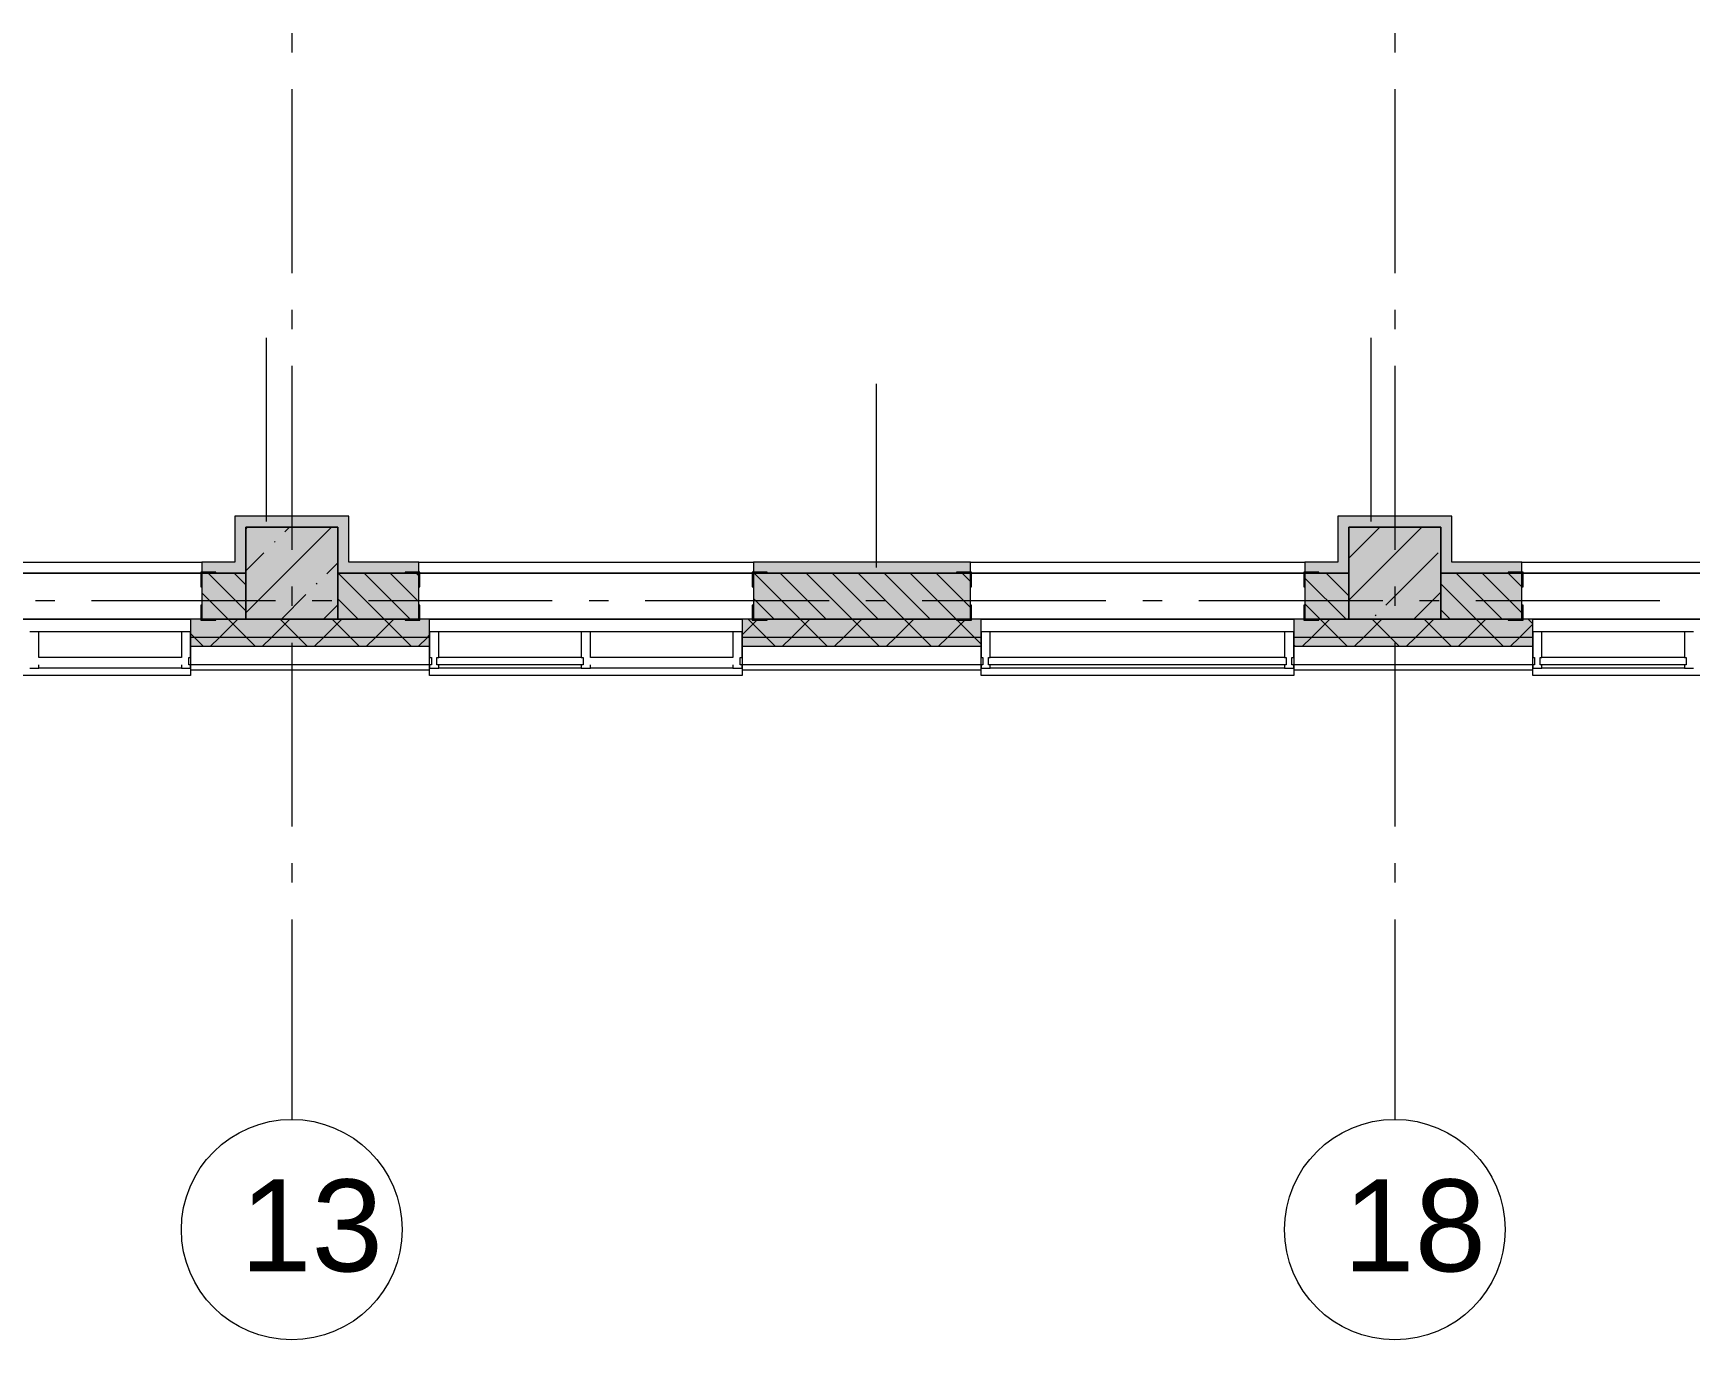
# Model space of a CAD drawing. Header units: millimetres. Extents: x -537608 to 253996, y -217170 to 186033.
# Drawn here: x -294983 to -285971, y 144598 to 151710 of the extents above; entities that cross this region are included whole.
import ezdxf

# ---------------------------------------------------------------- set-up
doc = ezdxf.new("R2010")
doc.units = ezdxf.units.MM
doc.layers.add('PDF _Геометрия', color=7, linetype='Continuous')
doc.layers.add('PDF _Текст', color=7, linetype='Continuous')
doc.layers.add('PDF _Сплошная заливка', color=7, linetype='Continuous', true_color=0xffffff)
doc.styles.add('PDF ArialMT', font='arial.ttf')

msp = doc.modelspace()

# ---------------------------------------------------------------- hatches: boundary and pattern name
at = {"layer": 'PDF _Сплошная заливка', "true_color": 0xff7d7d, "transparency": 33554559}
for points in [[(-293326.1773, 149021.2558), (-293326.1773, 149081.2565), (-293886.1777, 149081.2565), (-293886.1777, 149021.2558), (-293385.5127, 149021.2558)], [(-287326.18, 149021.2558), (-287326.18, 149081.2565), (-287886.1805, 149081.2565), (-287886.1805, 149021.2558), (-287541.4324, 149021.2558)]]:
    msp.add_hatch(color=11, dxfattribs=at).paths.add_polyline_path(points)
at = {"layer": 'PDF _Сплошная заливка', "transparency": 33554559}
for points in [[(-293826.1792, 148521.2561), (-293326.1773, 148521.2561), (-293326.1773, 149021.2558), (-293826.1792, 149021.2558), (-293826.1792, 148771.257)], [(-287826.1819, 148521.2561), (-287326.18, 148521.2561), (-287326.18, 149021.2558), (-287826.1819, 149021.2558), (-287826.1819, 148771.257)]]:
    msp.add_hatch(color=256, dxfattribs=at).paths.add_polyline_path(points)
at = {"layer": 'PDF _Сплошная заливка', "true_color": 0xff7d7d, "transparency": 33554559}
h = msp.add_hatch(color=11, dxfattribs=at)
h.paths.add_polyline_path([(-293886.1777, 148771.257), (-293886.1777, 148831.2555), (-294064.7351, 148831.2555), (-294064.7351, 148771.257)], flags=0)
h.paths.add_polyline_path([(-295890.121, 148771.257), (-295884.7301, 148771.257), (-295884.7301, 148831.2555), (-296326.1802, 148831.2555), (-296326.1802, 148771.257)], flags=0)
h = msp.add_hatch(color=11, dxfattribs=at)
h.paths.add_polyline_path([(-287886.1805, 148771.257), (-287886.1805, 148831.2555), (-288064.7378, 148831.2555), (-288064.7378, 148771.257)], flags=0)
h.paths.add_polyline_path([(-290046.0407, 148771.257), (-289884.7328, 148771.257), (-289884.7328, 148831.2555), (-291064.7321, 148831.2555), (-291064.7321, 148771.257), (-290880.9044, 148771.257)], flags=0)
h.paths.add_polyline_path([(-293326.1773, 148771.257), (-292884.7357, 148771.257), (-292884.7357, 148831.2555), (-293326.1773, 148831.2555)], flags=0)
h = msp.add_hatch(color=11, dxfattribs=at)
h.paths.add_polyline_path([(-285036.824, 148771.257), (-284886.1861, 148771.257), (-284886.1861, 148831.2555), (-285064.7349, 148831.2555), (-285064.7349, 148771.257)], flags=0)
h.paths.add_polyline_path([(-287326.18, 148771.257), (-286884.7385, 148771.257), (-286884.7385, 148831.2555), (-287326.18, 148831.2555)], flags=0)
at = {"layer": 'PDF _Сплошная заливка', "transparency": 33554559}
h = msp.add_hatch(color=256, dxfattribs=at)
h.paths.add_polyline_path([(-248076.1883, 148521.2561), (-248076.1883, 148771.257), (-249557.739, 148771.257), (-249557.739, 148521.2561), (-248302.5757, 148521.2561)], flags=0)
h.paths.add_polyline_path([(-247546.1914, 148521.2561), (-247546.1914, 148771.257), (-247576.1907, 148771.257), (-247576.1907, 148521.2561)], flags=0)
h.paths.add_polyline_path([(-251642.052, 148521.2561), (-251276.1877, 148521.2561), (-251276.1877, 148771.257), (-251764.7402, 148771.257), (-251764.7402, 148521.2561)], flags=0)
h.paths.add_polyline_path([(-250776.1901, 148521.2561), (-250557.7385, 148521.2561), (-250557.7385, 148771.257), (-250776.1901, 148771.257)], flags=0)
h.paths.add_polyline_path([(-254146.6604, 148521.2561), (-253584.7395, 148521.2561), (-253584.7395, 148771.257), (-254764.7431, 148771.257), (-254764.7431, 148521.2561)], flags=0)
h.paths.add_polyline_path([(-256584.7424, 148521.2561), (-256584.7424, 148771.257), (-256776.1874, 148771.257), (-256776.1874, 148521.2561), (-256651.2687, 148521.2561)], flags=0)
h.paths.add_polyline_path([(-257276.1893, 148521.2561), (-257276.1893, 148771.257), (-257764.7418, 148771.257), (-257764.7418, 148521.2561), (-257486.1367, 148521.2561)], flags=0)
h.paths.add_polyline_path([(-259776.186, 148521.2561), (-259584.7411, 148521.2561), (-259584.7411, 148771.257), (-259776.186, 148771.257)], flags=0)
h.paths.add_polyline_path([(-260764.7404, 148521.2561), (-260276.1879, 148521.2561), (-260276.1879, 148771.257), (-260764.7404, 148771.257)], flags=0)
h.paths.add_polyline_path([(-262584.7397, 148521.2561), (-262584.7397, 148771.257), (-263764.739, 148771.257), (-263764.739, 148521.2561), (-263330.2213, 148521.2561)], flags=0)
h.paths.add_polyline_path([(-266764.7377, 148521.2561), (-266276.1851, 148521.2561), (-266276.1851, 148771.257), (-266764.7377, 148771.257)], flags=0)
h.paths.add_polyline_path([(-265584.7383, 148521.2561), (-265584.7383, 148771.257), (-265776.1875, 148771.257), (-265776.1875, 148521.2561)], flags=0)
h.paths.add_polyline_path([(-268584.7369, 148521.2561), (-268584.7369, 148771.257), (-268776.1862, 148771.257), (-268776.1862, 148521.2561)], flags=0)
h.paths.add_polyline_path([(-269326.184, 148521.2561), (-269276.1838, 148521.2561), (-269276.1838, 148771.257), (-269326.184, 148771.257)], flags=0)
h.paths.add_polyline_path([(-269826.1859, 148521.2561), (-269826.1859, 148771.257), (-270064.7374, 148771.257), (-270064.7374, 148521.2561), (-270009.1741, 148521.2561)], flags=0)
h.paths.add_polyline_path([(-272513.7824, 148521.2561), (-271884.7367, 148521.2561), (-271884.7367, 148771.257), (-273064.7361, 148771.257), (-273064.7361, 148521.2561)], flags=0)
h.paths.add_polyline_path([(-274884.7353, 148521.2561), (-274884.7353, 148771.257), (-275326.1855, 148771.257), (-275326.1855, 148521.2561), (-275018.3907, 148521.2561)], flags=0)
h.paths.add_polyline_path([(-275826.1832, 148521.2561), (-275826.1832, 148771.257), (-276064.739, 148771.257), (-276064.739, 148521.2561), (-275853.2587, 148521.2561)], flags=0)
h.paths.add_polyline_path([(-277884.7383, 148521.2561), (-277884.7383, 148771.257), (-278326.1798, 148771.257), (-278326.1798, 148521.2561)], flags=0)
h.paths.add_polyline_path([(-280884.7326, 148521.2561), (-280884.7326, 148771.257), (-282064.732, 148771.257), (-282064.732, 148521.2561), (-281697.3434, 148521.2561)], flags=0)
h.paths.add_polyline_path([(-279064.7376, 148521.2561), (-278826.1818, 148521.2561), (-278826.1818, 148771.257), (-279064.7376, 148771.257)], flags=0)
h.paths.add_polyline_path([(-283884.7355, 148521.2561), (-283884.7355, 148771.257), (-284326.1857, 148771.257), (-284326.1857, 148521.2561), (-284201.9517, 148521.2561)], flags=0)
h.paths.add_polyline_path([(-285036.824, 148521.2561), (-284826.179, 148521.2561), (-284826.179, 148771.257), (-285064.7349, 148771.257), (-285064.7349, 148521.2561)], flags=0)
h.paths.add_polyline_path([(-286884.7385, 148521.2561), (-286884.7385, 148771.257), (-287326.18, 148771.257), (-287326.18, 148521.2561)], flags=0)
h.paths.add_polyline_path([(-288064.7378, 148521.2561), (-287826.1819, 148521.2561), (-287826.1819, 148771.257), (-288064.7378, 148771.257)], flags=0)
h.paths.add_polyline_path([(-290880.9044, 148521.2561), (-289884.7328, 148521.2561), (-289884.7328, 148771.257), (-291064.7321, 148771.257), (-291064.7321, 148521.2561)], flags=0)
h.paths.add_polyline_path([(-293326.1773, 148521.2561), (-292884.7357, 148521.2561), (-292884.7357, 148771.257), (-293326.1773, 148771.257)], flags=0)
h.paths.add_polyline_path([(-293826.1792, 148521.2561), (-293826.1792, 148771.257), (-294064.7351, 148771.257), (-294064.7351, 148521.2561)], flags=0)
h.paths.add_polyline_path([(-296826.1821, 148521.2561), (-296826.1821, 148771.257), (-297063.6787, 148771.257), (-297063.6787, 148521.2561)], flags=0)
h.paths.add_polyline_path([(-295884.7301, 148521.2561), (-295884.7301, 148771.257), (-296326.1802, 148771.257), (-296326.1802, 148521.2561), (-295890.121, 148521.2561)], flags=0)
h.paths.add_polyline_path([(-298063.6826, 148521.2561), (-298063.6826, 148771.257), (-300976.1809, 148771.257), (-300976.1809, 148521.2561), (-298394.7294, 148521.2561)], flags=0)
h = msp.add_hatch(color=256, dxfattribs=at)
h.paths.add_polyline_path([(-245797.9674, 148421.2557), (-240126.19, 148421.2557), (-240126.19, 148521.2561), (-246436.1889, 148521.2561), (-246436.1889, 148421.2557)], flags=0)
h.paths.add_polyline_path([(-247576.1907, 148421.2557), (-247311.1879, 148421.2557), (-247311.1879, 148521.2561), (-247576.1907, 148521.2561), (-247576.1907, 148509.7679)], flags=0)
h.paths.add_polyline_path([(-250492.7409, 148421.2557), (-250492.7409, 148521.2561), (-251826.1898, 148521.2561), (-251826.1898, 148421.2557), (-250807.184, 148421.2557)], flags=0)
h.paths.add_polyline_path([(-248076.1883, 148421.2557), (-248076.1883, 148521.2561), (-249617.7375, 148521.2561), (-249617.7375, 148421.2557), (-248302.5757, 148421.2557)], flags=0)
h.paths.add_polyline_path([(-253526.1878, 148421.2557), (-253526.1878, 148521.2561), (-254826.1885, 148521.2561), (-254826.1885, 148421.2557), (-254146.6604, 148421.2557)], flags=0)
h.paths.add_polyline_path([(-256651.2687, 148421.2557), (-256526.1864, 148421.2557), (-256526.1864, 148521.2561), (-257826.1871, 148521.2561), (-257826.1871, 148421.2557), (-257486.1367, 148421.2557)], flags=0)
h.paths.add_polyline_path([(-260825.613, 148421.2557), (-259526.1893, 148421.2557), (-259526.1893, 148521.2561), (-260826.1857, 148521.2561), (-260826.1857, 148421.2557)], flags=0)
h.paths.add_polyline_path([(-262526.188, 148421.2557), (-262526.188, 148521.2561), (-263826.1887, 148521.2561), (-263826.1887, 148421.2557), (-263330.2213, 148421.2557)], flags=0)
h.paths.add_polyline_path([(-266669.6977, 148421.2557), (-265526.1866, 148421.2557), (-265526.1866, 148521.2561), (-266826.1873, 148521.2561), (-266826.1873, 148421.2557)], flags=0)
h.paths.add_polyline_path([(-269174.306, 148421.2557), (-268526.1852, 148421.2557), (-268526.1852, 148521.2561), (-270126.187, 148521.2561), (-270126.187, 148421.2557), (-270009.1741, 148421.2557)], flags=0)
h.paths.add_polyline_path([(-271826.185, 148421.2557), (-271826.185, 148521.2561), (-273126.1857, 148521.2561), (-273126.1857, 148421.2557), (-272513.7824, 148421.2557)], flags=0)
h.paths.add_polyline_path([(-274826.1836, 148421.2557), (-274826.1836, 148521.2561), (-276126.1843, 148521.2561), (-276126.1843, 148421.2557), (-275018.3907, 148421.2557)], flags=0)
h.paths.add_polyline_path([(-277826.1866, 148421.2557), (-277826.1866, 148521.2561), (-279126.1829, 148521.2561), (-279126.1829, 148421.2557), (-278357.8713, 148421.2557)], flags=0)
h.paths.add_polyline_path([(-283826.1838, 148421.2557), (-283826.1838, 148521.2561), (-285126.1802, 148521.2561), (-285126.1802, 148421.2557), (-284201.9517, 148421.2557)], flags=0)
h.paths.add_polyline_path([(-280826.1809, 148421.2557), (-280826.1809, 148521.2561), (-282126.1859, 148521.2561), (-282126.1859, 148421.2557), (-280862.4796, 148421.2557)], flags=0)
h.paths.add_polyline_path([(-288126.1831, 148421.2557), (-286826.1781, 148421.2557), (-286826.1781, 148521.2561), (-288126.1831, 148521.2561), (-288126.1831, 148505.1089)], flags=0)
h.paths.add_polyline_path([(-290046.0407, 148421.2557), (-289826.1811, 148421.2557), (-289826.1811, 148521.2561), (-291126.1775, 148521.2561), (-291126.1775, 148421.2557), (-290880.9044, 148421.2557)], flags=0)
h.paths.add_polyline_path([(-292826.184, 148421.2557), (-292826.184, 148521.2561), (-294126.1804, 148521.2561), (-294126.1804, 148421.2557), (-293385.5127, 148421.2557)], flags=0)
h.paths.add_polyline_path([(-295890.121, 148421.2557), (-295826.1783, 148421.2557), (-295826.1783, 148521.2561), (-297126.1833, 148521.2561), (-297126.1833, 148421.2557), (-296724.9933, 148421.2557)], flags=0)
h.paths.add_polyline_path([(-298001.1781, 148421.2557), (-298001.1781, 148521.2561), (-307838.1777, 148521.2561), (-307838.1777, 148421.2557), (-298394.7294, 148421.2557)], flags=0)
h.paths.add_polyline_path([(-309248.0263, 148421.2557), (-308713.1811, 148421.2557), (-308713.1811, 148521.2561), (-316976.1736, 148521.2561), (-316976.1736, 148421.2557), (-310082.8987, 148421.2557)], flags=0)
h = msp.add_hatch(color=256, dxfattribs=at)
h.paths.add_polyline_path([(-240371.3189, 148371.2555), (-240176.1902, 148371.2555), (-240176.1902, 148421.2557), (-246436.1889, 148421.2557), (-246436.1889, 148371.2555), (-240788.7529, 148371.2555)], flags=0)
h.paths.add_polyline_path([(-247311.1879, 148371.2555), (-247311.1879, 148421.2557), (-247576.1907, 148421.2557), (-247576.1907, 148371.2555), (-247467.7076, 148371.2555)], flags=0)
h.paths.add_polyline_path([(-248076.1883, 148371.2555), (-248076.1883, 148421.2557), (-249617.7375, 148421.2557), (-249617.7375, 148371.2555), (-248302.5757, 148371.2555)], flags=0)
h.paths.add_polyline_path([(-250492.7409, 148371.2555), (-250492.7409, 148421.2557), (-251826.1898, 148421.2557), (-251826.1898, 148371.2555), (-250807.184, 148371.2555)], flags=0)
h.paths.add_polyline_path([(-254146.6604, 148371.2555), (-253526.1878, 148371.2555), (-253526.1878, 148421.2557), (-254826.1885, 148421.2557), (-254826.1885, 148371.2555)], flags=0)
h.paths.add_polyline_path([(-256651.2687, 148371.2555), (-256526.1864, 148371.2555), (-256526.1864, 148421.2557), (-257826.1871, 148421.2557), (-257826.1871, 148371.2555), (-257486.1367, 148371.2555)], flags=0)
h.paths.add_polyline_path([(-260825.613, 148371.2555), (-259526.1893, 148371.2555), (-259526.1893, 148421.2557), (-260826.1857, 148421.2557), (-260826.1857, 148371.2555)], flags=0)
h.paths.add_polyline_path([(-262526.188, 148371.2555), (-262526.188, 148421.2557), (-263826.1887, 148421.2557), (-263826.1887, 148371.2555), (-263330.2213, 148371.2555)], flags=0)
h.paths.add_polyline_path([(-265834.8297, 148371.2555), (-265526.1866, 148371.2555), (-265526.1866, 148421.2557), (-266826.1873, 148421.2557), (-266826.1873, 148371.2555), (-266669.6977, 148371.2555)], flags=0)
h.paths.add_polyline_path([(-268526.1852, 148371.2555), (-268526.1852, 148421.2557), (-270126.187, 148421.2557), (-270126.187, 148371.2555), (-269174.306, 148371.2555)], flags=0)
h.paths.add_polyline_path([(-271826.185, 148371.2555), (-271826.185, 148421.2557), (-273126.1857, 148421.2557), (-273126.1857, 148371.2555), (-272513.7824, 148371.2555)], flags=0)
h.paths.add_polyline_path([(-274826.1836, 148371.2555), (-274826.1836, 148421.2557), (-276126.1843, 148421.2557), (-276126.1843, 148371.2555), (-275018.3907, 148371.2555)], flags=0)
h.paths.add_polyline_path([(-280862.4796, 148371.2555), (-280826.1809, 148371.2555), (-280826.1809, 148421.2557), (-282126.1859, 148421.2557), (-282126.1859, 148371.2555), (-281697.3434, 148371.2555)], flags=0)
h.paths.add_polyline_path([(-278357.8713, 148371.2555), (-277826.1866, 148371.2555), (-277826.1866, 148421.2557), (-279126.1829, 148421.2557), (-279126.1829, 148371.2555)], flags=0)
h.paths.add_polyline_path([(-284201.9517, 148371.2555), (-283826.1838, 148371.2555), (-283826.1838, 148421.2557), (-285126.1802, 148421.2557), (-285126.1802, 148371.2555), (-285036.824, 148371.2555)], flags=0)
h.paths.add_polyline_path([(-286826.1781, 148371.2555), (-286826.1781, 148421.2557), (-288126.1831, 148421.2557), (-288126.1831, 148371.2555), (-287541.4324, 148371.2555)], flags=0)
h.paths.add_polyline_path([(-290880.9044, 148371.2555), (-289826.1811, 148371.2555), (-289826.1811, 148421.2557), (-291126.1775, 148421.2557), (-291126.1775, 148371.2555)], flags=0)
h.paths.add_polyline_path([(-294126.1804, 148371.2555), (-292826.184, 148371.2555), (-292826.184, 148421.2557), (-294126.1804, 148421.2557)], flags=0)
h.paths.add_polyline_path([(-295826.1783, 148371.2555), (-295826.1783, 148421.2557), (-297126.1833, 148421.2557), (-297126.1833, 148371.2555), (-295890.121, 148371.2555)], flags=0)
h.paths.add_polyline_path([(-298394.7294, 148371.2555), (-298001.1781, 148371.2555), (-298001.1781, 148421.2557), (-307838.1777, 148421.2557), (-307838.1777, 148371.2555), (-300064.4654, 148371.2555)], flags=0)
h.paths.add_polyline_path([(-308713.1811, 148371.2555), (-308713.1811, 148421.2557), (-317076.174, 148421.2557), (-317076.174, 148371.2555), (-309248.0263, 148371.2555)], flags=0)

# ---------------------------------------------------------------- linework, layer by layer
at = {"layer": 'PDF _Геометрия', "color": 253, "lineweight": 9, "true_color": 0xaaaaaa}
for p, q in [((-293576.1782, 151710.0902), (-293576.1782, 151604.2575)), ((-287576.181, 151710.0902), (-287576.181, 151604.2575)), ((-293576.1782, 151404.2567), (-293576.1782, 150404.2572)), ((-287576.181, 151404.2567), (-287576.181, 150404.2572)), ((-293576.1782, 150204.2564), (-293576.1782, 150098.4237)), ((-287576.181, 150204.2564), (-287576.181, 150098.4237)), ((-293576.1782, 149898.4229), (-293576.1782, 148898.4234)), ((-287576.181, 149898.4229), (-287576.181, 148898.4234)), ((-293576.1782, 148698.4248), (-293576.1782, 148592.5899)), ((-287576.181, 148698.4248), (-287576.181, 148592.5899)), ((-294864.609, 148621.2564), (-294970.4482, 148621.2564)), ((-293664.613, 148621.2564), (-294664.6082, 148621.2564)), ((-293358.7816, 148621.2564), (-293464.6122, 148621.2564)), ((-292158.777, 148621.2564), (-293158.7808, 148621.2564)), ((-291852.9457, 148621.2564), (-291958.7763, 148621.2564)), ((-290652.941, 148621.2564), (-291652.9449, 148621.2564)), ((-290347.1097, 148621.2564), (-290452.9489, 148621.2564)), ((-289147.1137, 148621.2564), (-290147.1089, 148621.2564)), ((-288841.2823, 148621.2564), (-288947.1129, 148621.2564)), ((-287641.2777, 148621.2564), (-288641.2815, 148621.2564)), ((-287335.4464, 148621.2564), (-287441.277, 148621.2564)), ((-286135.4417, 148621.2564), (-287135.4456, 148621.2564)), ((-293576.1782, 148392.5912), (-293576.1782, 147392.5917)), ((-287576.181, 148392.5912), (-287576.181, 147392.5917)), ((-294951.1836, 148313.2571), (-294176.1806, 148313.2571)), ((-294126.1804, 148244.2571), (-294126.1804, 148213.2566)), ((-292826.184, 148213.2566), (-292826.184, 148244.2571)), ((-292776.1838, 148313.2571), (-292001.1808, 148313.2571)), ((-292001.1808, 148311.257), (-292776.1838, 148311.257)), ((-291951.1806, 148313.2571), (-291176.1776, 148313.2571)), ((-291126.1775, 148244.2571), (-291126.1775, 148213.2566)), ((-289826.1811, 148213.2566), (-289826.1811, 148244.2571)), ((-289776.1809, 148313.2571), (-288176.1833, 148313.2571)), ((-288176.1833, 148311.257), (-289776.1809, 148311.257)), ((-288126.1831, 148244.2571), (-288126.1831, 148213.2566)), ((-286826.1781, 148213.2566), (-286826.1781, 148244.2571)), ((-286776.1866, 148313.2571), (-286001.1836, 148313.2571)), ((-286001.1836, 148311.257), (-286776.1866, 148311.257)), ((-294126.1804, 148213.2566), (-295826.1783, 148213.2566)), ((-291126.1775, 148213.2566), (-292826.184, 148213.2566)), ((-288126.1831, 148213.2566), (-289826.1811, 148213.2566)), ((-285126.1802, 148213.2566), (-286826.1781, 148213.2566)), ((-293576.1782, 147192.5909), (-293576.1782, 147086.7582)), ((-287576.181, 147192.5909), (-287576.181, 147086.7582)), ((-293576.1782, 146886.7574), (-293576.1782, 145798.1789)), ((-287576.181, 146886.7574), (-287576.181, 145798.1789))]:
    msp.add_line(p, q, dxfattribs=at)
at = {"layer": 'PDF _Геометрия', "lineweight": 9}
for p, q in [((-293713.3042, 149051.2572), (-293713.3042, 150051.2568)), ((-287704.4109, 149051.2572), (-287704.4109, 150051.2568)), ((-290396.0507, 148801.2563), (-290396.0507, 149801.2558)), ((-293326.1773, 149081.2565), (-293886.1777, 149081.2565)), ((-293886.1777, 149081.2565), (-293886.1777, 149021.2558)), ((-293266.1788, 149081.2565), (-293326.1773, 149081.2565)), ((-293266.1788, 148831.2555), (-293266.1788, 149081.2565)), ((-287326.18, 149081.2565), (-287886.1805, 149081.2565)), ((-287886.1805, 149081.2565), (-287886.1805, 149021.2558)), ((-287266.1815, 149081.2565), (-287326.18, 149081.2565)), ((-287266.1815, 148831.2555), (-287266.1815, 149081.2565)), ((-293886.1777, 149021.2558), (-293886.1777, 148831.2555)), ((-293826.1792, 149011.1865), (-293816.112, 149021.2558)), ((-293826.1792, 148554.9907), (-293359.9184, 149021.2558)), ((-293326.1773, 149021.2558), (-293826.1792, 149021.2558)), ((-293826.1792, 149021.2558), (-293826.1792, 148771.257)), ((-293826.1792, 148771.257), (-293826.1792, 149021.2558)), ((-293826.1792, 149021.2558), (-293326.1773, 149021.2558)), ((-293613.0196, 148996.2493), (-293588.0109, 149021.2558)), ((-293326.1773, 148771.257), (-293326.1773, 149021.2558)), ((-293326.1773, 149021.2558), (-293326.1773, 148831.2555)), ((-287886.1805, 149021.2558), (-287886.1805, 148831.2555)), ((-287826.1819, 148624.4299), (-287429.3582, 149021.2558)), ((-287826.1819, 148852.5267), (-287657.4507, 149021.2558)), ((-287326.18, 149021.2558), (-287826.1819, 149021.2558)), ((-287826.1819, 149021.2558), (-287826.1819, 148771.257)), ((-287826.1819, 148771.257), (-287826.1819, 149021.2558)), ((-287826.1819, 149021.2558), (-287326.18, 149021.2558)), ((-287326.18, 148771.257), (-287326.18, 149021.2558)), ((-287326.18, 149021.2558), (-287326.18, 148831.2555)), ((-293826.1792, 148783.0896), (-293727.0658, 148882.2009)), ((-293670.0471, 148939.2261), (-293665.3019, 148943.967)), ((-287625.4319, 148597.0766), (-287340.312, 148882.2009)), ((-295884.7301, 148831.2555), (-294064.7351, 148831.2555)), ((-293886.1777, 148831.2555), (-294064.7351, 148831.2555)), ((-294064.7351, 148831.2555), (-294064.7351, 148771.257)), ((-293384.9185, 148768.1503), (-293326.1773, 148826.8914)), ((-293326.1773, 148831.2555), (-293326.1773, 148771.257)), ((-292884.7357, 148831.2555), (-293266.1788, 148831.2555)), ((-292884.7357, 148771.257), (-292884.7357, 148831.2555)), ((-292884.7357, 148831.2555), (-291064.7321, 148831.2555)), ((-289884.7328, 148831.2555), (-291064.7321, 148831.2555)), ((-291064.7321, 148831.2555), (-291064.7321, 148771.257)), ((-289884.7328, 148771.257), (-289884.7328, 148831.2555)), ((-289884.7328, 148831.2555), (-288064.7378, 148831.2555)), ((-287886.1805, 148831.2555), (-288064.7378, 148831.2555)), ((-288064.7378, 148831.2555), (-288064.7378, 148771.257)), ((-287326.18, 148831.2555), (-287326.18, 148771.257)), ((-286884.7385, 148831.2555), (-287266.1815, 148831.2555)), ((-286884.7385, 148771.257), (-286884.7385, 148831.2555)), ((-286884.7385, 148831.2555), (-285064.7349, 148831.2555)), ((-295878.7362, 148771.257), (-294070.7375, 148771.257)), ((-294070.7375, 148771.257), (-295878.7362, 148771.257)), ((-293886.1777, 148771.257), (-294064.7351, 148771.257)), ((-294064.7351, 148771.257), (-293886.1777, 148771.257)), ((-294064.7351, 148771.257), (-294064.7351, 148521.2561)), ((-293826.1792, 148566.326), (-294031.1146, 148771.257)), ((-293826.1792, 148707.7471), (-293889.6914, 148771.257)), ((-293826.1792, 148771.257), (-293886.1777, 148771.257)), ((-293886.1777, 148771.257), (-293826.1792, 148771.257)), ((-293826.1792, 148771.257), (-293826.1792, 148521.2561)), ((-293826.1792, 148521.2561), (-293826.1792, 148771.257)), ((-293441.9459, 148711.1272), (-293437.2008, 148715.868)), ((-292884.7357, 148771.257), (-293326.1773, 148771.257)), ((-293326.1773, 148771.257), (-293326.1773, 148521.2561)), ((-293326.1773, 148521.2561), (-293326.1773, 148771.257)), ((-293326.1773, 148771.257), (-292884.7357, 148771.257)), ((-293074.0062, 148521.2561), (-293324.0071, 148771.257)), ((-292932.5829, 148521.2561), (-293182.5839, 148771.257)), ((-292884.7357, 148614.8277), (-293041.1607, 148771.257)), ((-292884.7357, 148756.2488), (-292899.7375, 148771.257)), ((-292884.7357, 148521.2561), (-292884.7357, 148771.257)), ((-292878.7333, 148771.257), (-291070.7346, 148771.257)), ((-291070.7346, 148771.257), (-292878.7333, 148771.257)), ((-291064.7321, 148771.257), (-291064.7321, 148521.2561)), ((-289884.7328, 148771.257), (-291064.7321, 148771.257)), ((-291064.7321, 148771.257), (-289884.7328, 148771.257)), ((-290811.2607, 148521.2561), (-291061.2616, 148771.257)), ((-290669.846, 148521.2561), (-290919.8384, 148771.257)), ((-290528.4228, 148521.2561), (-290778.4237, 148771.257)), ((-290386.9996, 148521.2561), (-290637.0006, 148771.257)), ((-290245.5764, 148521.2561), (-290495.5774, 148771.257)), ((-290104.1532, 148521.2561), (-290354.1541, 148771.257)), ((-289962.7386, 148521.2561), (-290212.7396, 148771.257)), ((-289884.7328, 148584.6756), (-290071.3163, 148771.257)), ((-289884.7328, 148726.0967), (-289929.8932, 148771.257)), ((-289884.7328, 148521.2561), (-289884.7328, 148771.257)), ((-289878.7304, 148771.257), (-288070.7316, 148771.257)), ((-288070.7316, 148771.257), (-289878.7304, 148771.257)), ((-287886.1805, 148771.257), (-288064.7378, 148771.257)), ((-288064.7378, 148771.257), (-287886.1805, 148771.257)), ((-288064.7378, 148771.257), (-288064.7378, 148521.2561)), ((-287841.4163, 148521.2561), (-288064.7378, 148744.5754)), ((-287826.1819, 148647.4428), (-287949.994, 148771.257)), ((-287826.1819, 148771.257), (-287886.1805, 148771.257)), ((-287886.1805, 148771.257), (-287826.1819, 148771.257)), ((-287826.1819, 148771.257), (-287826.1819, 148521.2561)), ((-287826.1819, 148521.2561), (-287826.1819, 148771.257)), ((-286884.7385, 148771.257), (-287326.18, 148771.257)), ((-287326.18, 148771.257), (-287326.18, 148521.2561)), ((-287326.18, 148521.2561), (-287326.18, 148771.257)), ((-287326.18, 148771.257), (-286884.7385, 148771.257)), ((-287134.3089, 148521.2561), (-287326.18, 148713.1294)), ((-286992.8856, 148521.2561), (-287242.8866, 148771.257)), ((-286884.7385, 148554.5257), (-287101.4633, 148771.257)), ((-286884.7385, 148695.9467), (-286960.0488, 148771.257)), ((-286884.7385, 148521.2561), (-286884.7385, 148771.257)), ((-286878.736, 148771.257), (-285070.7373, 148771.257)), ((-285070.7373, 148771.257), (-286878.736, 148771.257)), ((-293922.5368, 148521.2561), (-294064.7351, 148663.4565)), ((-293631.8192, 148521.2561), (-293498.9734, 148654.1019)), ((-293215.4294, 148521.2561), (-293326.1773, 148632.0104)), ((-290952.6838, 148521.2561), (-291064.7321, 148633.3043)), ((-287982.8395, 148521.2561), (-288064.7378, 148603.1544)), ((-287473.1579, 148521.2561), (-287326.18, 148668.2317)), ((-295826.1783, 148521.2561), (-294126.1804, 148521.2561)), ((-294126.1804, 148521.2561), (-295826.1783, 148521.2561)), ((-292826.184, 148521.2561), (-294126.1804, 148521.2561)), ((-294126.1804, 148521.2561), (-294126.1804, 148421.2557)), ((-294063.9514, 148521.2561), (-294064.7351, 148522.0354)), ((-294064.7351, 148521.2561), (-293826.1792, 148521.2561)), ((-293969.1095, 148421.2557), (-293869.1091, 148521.2561)), ((-293822.5365, 148421.2557), (-293922.5368, 148521.2561)), ((-293826.1792, 148521.2561), (-293326.1773, 148521.2561)), ((-293686.2631, 148421.2557), (-293586.2627, 148521.2561)), ((-293539.69, 148421.2557), (-293639.6904, 148521.2561)), ((-293403.7181, 148521.2561), (-293326.1773, 148598.7925)), ((-293403.4253, 148421.2557), (-293303.4249, 148521.2561)), ((-293256.8522, 148421.2557), (-293356.8439, 148521.2561)), ((-293326.1773, 148521.2561), (-292884.7357, 148521.2561)), ((-293120.5788, 148421.2557), (-293020.5785, 148521.2561)), ((-292974.0058, 148421.2557), (-293074.0062, 148521.2561)), ((-292826.184, 148421.2557), (-292826.184, 148521.2561)), ((-292826.184, 148521.2561), (-291126.1775, 148521.2561)), ((-291126.1775, 148521.2561), (-292826.184, 148521.2561)), ((-291126.1775, 148435.7558), (-291040.6794, 148521.2561)), ((-289826.1811, 148521.2561), (-291126.1775, 148521.2561)), ((-291126.1775, 148521.2561), (-291126.1775, 148421.2557)), ((-290994.1066, 148421.2557), (-291094.1071, 148521.2561)), ((-291064.7321, 148521.2561), (-289884.7328, 148521.2561)), ((-290857.8419, 148421.2557), (-290757.8415, 148521.2561)), ((-290711.2602, 148421.2557), (-290811.2607, 148521.2561)), ((-290574.9955, 148421.2557), (-290474.9951, 148521.2561)), ((-290428.4224, 148421.2557), (-290528.4228, 148521.2561)), ((-290292.1491, 148421.2557), (-290192.1487, 148521.2561)), ((-290145.576, 148421.2557), (-290245.5764, 148521.2561)), ((-290009.3113, 148421.2557), (-289909.3109, 148521.2561)), ((-289862.7382, 148421.2557), (-289962.7386, 148521.2561)), ((-289826.1811, 148421.2557), (-289826.1811, 148521.2561)), ((-289826.1811, 148521.2561), (-288126.1831, 148521.2561)), ((-288126.1831, 148521.2561), (-289826.1811, 148521.2561)), ((-286826.1781, 148521.2561), (-288126.1831, 148521.2561)), ((-288126.1831, 148521.2561), (-288126.1831, 148421.2557)), ((-288064.7378, 148521.2561), (-287826.1819, 148521.2561)), ((-288029.4122, 148421.2557), (-287929.4118, 148521.2561)), ((-287882.8391, 148421.2557), (-287982.8395, 148521.2561)), ((-287826.1819, 148521.2561), (-287326.18, 148521.2561)), ((-287746.5657, 148421.2557), (-287646.5654, 148521.2561)), ((-287599.9927, 148421.2557), (-287699.993, 148521.2561)), ((-287682.4594, 148540.0535), (-287677.7143, 148544.7943)), ((-287463.7279, 148421.2557), (-287363.7276, 148521.2561)), ((-287317.1548, 148421.2557), (-287417.1553, 148521.2561)), ((-287275.732, 148521.2561), (-287326.18, 148571.7084)), ((-287326.18, 148521.2561), (-286884.7385, 148521.2561)), ((-287180.8815, 148421.2557), (-287080.8811, 148521.2561)), ((-287034.3084, 148421.2557), (-287134.3089, 148521.2561)), ((-286826.1781, 148495.9718), (-286851.471, 148521.2561)), ((-286826.1781, 148421.2557), (-286826.1781, 148521.2561)), ((-286826.1781, 148521.2561), (-285126.1802, 148521.2561)), ((-285126.1802, 148521.2561), (-286826.1781, 148521.2561)), ((-294951.1836, 148451.2571), (-295001.1838, 148451.2571)), ((-294176.1806, 148451.2571), (-294951.1836, 148451.2571)), ((-294951.1836, 148311.257), (-294951.1836, 148451.2571)), ((-294126.1804, 148451.2571), (-294176.1806, 148451.2571)), ((-294176.1806, 148451.2571), (-294176.1806, 148311.257)), ((-294126.1804, 148311.257), (-294126.1804, 148451.2571)), ((-294105.3742, 148421.2557), (-294126.1804, 148442.0618)), ((-294126.1804, 148421.2557), (-294126.1804, 148371.2555)), ((-292826.184, 148421.2557), (-294126.1804, 148421.2557)), ((-294055.3741, 148371.2555), (-294105.3742, 148421.2557)), ((-294019.1097, 148371.2555), (-293969.1095, 148421.2557)), ((-293772.5362, 148371.2555), (-293822.5365, 148421.2557)), ((-293736.2633, 148371.2555), (-293686.2631, 148421.2557)), ((-293489.6898, 148371.2555), (-293539.69, 148421.2557)), ((-293453.4255, 148371.2555), (-293403.4253, 148421.2557)), ((-293206.852, 148371.2555), (-293256.8522, 148421.2557)), ((-293170.5791, 148371.2555), (-293120.5788, 148421.2557)), ((-292924.0056, 148371.2555), (-292974.0058, 148421.2557)), ((-292887.7326, 148371.2555), (-292837.7324, 148421.2557)), ((-292837.7324, 148421.2557), (-292826.184, 148432.8127)), ((-292776.1838, 148451.2571), (-292826.184, 148451.2571)), ((-292826.184, 148451.2571), (-292826.184, 148311.257)), ((-292826.184, 148371.2555), (-292826.184, 148421.2557)), ((-292001.1808, 148451.2571), (-292776.1838, 148451.2571)), ((-292776.1838, 148311.257), (-292776.1838, 148451.2571)), ((-291951.1806, 148451.2571), (-292001.1808, 148451.2571)), ((-292001.1808, 148451.2571), (-292001.1808, 148311.257)), ((-291176.1776, 148451.2571), (-291951.1806, 148451.2571)), ((-291951.1806, 148311.257), (-291951.1806, 148451.2571)), ((-291126.1775, 148451.2571), (-291176.1776, 148451.2571)), ((-291176.1776, 148451.2571), (-291176.1776, 148311.257)), ((-291126.1775, 148311.257), (-291126.1775, 148451.2571)), ((-291126.1775, 148421.2557), (-291126.1775, 148371.2555)), ((-289826.1811, 148421.2557), (-291126.1775, 148421.2557)), ((-290944.1065, 148371.2555), (-290994.1066, 148421.2557)), ((-290907.8421, 148371.2555), (-290857.8419, 148421.2557)), ((-290661.2601, 148371.2555), (-290711.2602, 148421.2557)), ((-290624.9957, 148371.2555), (-290574.9955, 148421.2557)), ((-290378.4223, 148371.2555), (-290428.4224, 148421.2557)), ((-290342.1493, 148371.2555), (-290292.1491, 148421.2557)), ((-290095.5758, 148371.2555), (-290145.576, 148421.2557)), ((-290059.3115, 148371.2555), (-290009.3113, 148421.2557)), ((-289826.1811, 148384.7028), (-289862.7382, 148421.2557)), ((-289776.1809, 148451.2571), (-289826.1811, 148451.2571)), ((-289826.1811, 148451.2571), (-289826.1811, 148311.257)), ((-289826.1811, 148371.2555), (-289826.1811, 148421.2557)), ((-289776.1809, 148311.257), (-289776.1809, 148451.2571)), ((-288176.1833, 148451.2571), (-289776.1809, 148451.2571)), ((-288126.1831, 148451.2571), (-288176.1833, 148451.2571)), ((-288176.1833, 148451.2571), (-288176.1833, 148311.257)), ((-288126.1831, 148311.257), (-288126.1831, 148451.2571)), ((-288126.1831, 148421.2557), (-288126.1831, 148371.2555)), ((-286826.1781, 148421.2557), (-288126.1831, 148421.2557)), ((-288079.4124, 148371.2555), (-288029.4122, 148421.2557)), ((-287832.8389, 148371.2555), (-287882.8391, 148421.2557)), ((-287796.566, 148371.2555), (-287746.5657, 148421.2557)), ((-287549.9924, 148371.2555), (-287599.9927, 148421.2557)), ((-287513.7281, 148371.2555), (-287463.7279, 148421.2557)), ((-287267.1547, 148371.2555), (-287317.1548, 148421.2557)), ((-287230.8817, 148371.2555), (-287180.8815, 148421.2557)), ((-286984.3083, 148371.2555), (-287034.3084, 148421.2557)), ((-286948.0439, 148371.2555), (-286898.0437, 148421.2557)), ((-286898.0437, 148421.2557), (-286826.1781, 148493.1148)), ((-286776.1866, 148451.2571), (-286826.1781, 148451.2571)), ((-286826.1781, 148451.2571), (-286826.1781, 148311.257)), ((-286826.1781, 148371.2555), (-286826.1781, 148421.2557)), ((-286001.1836, 148451.2571), (-286776.1866, 148451.2571)), ((-286776.1866, 148311.257), (-286776.1866, 148451.2571)), ((-285951.1834, 148451.2571), (-286001.1836, 148451.2571)), ((-286001.1836, 148451.2571), (-286001.1836, 148311.257)), ((-294126.1804, 148371.2555), (-294126.1804, 148271.2572)), ((-292826.184, 148371.2555), (-294126.1804, 148371.2555)), ((-292826.184, 148271.2572), (-292826.184, 148371.2555)), ((-291126.1775, 148371.2555), (-291126.1775, 148271.2572)), ((-289826.1811, 148371.2555), (-291126.1775, 148371.2555)), ((-289826.1811, 148271.2572), (-289826.1811, 148371.2555)), ((-288115.6767, 148371.2555), (-288126.1831, 148381.7576)), ((-288126.1831, 148371.2555), (-288126.1831, 148271.2572)), ((-286826.1781, 148371.2555), (-288126.1831, 148371.2555)), ((-286826.1781, 148271.2572), (-286826.1781, 148371.2555)), ((-295001.1838, 148254.2575), (-294951.1836, 148254.2575)), ((-294951.1836, 148254.2575), (-294951.1836, 148271.2572)), ((-294176.1806, 148254.2575), (-294951.1836, 148254.2575)), ((-294176.1806, 148271.2572), (-294176.1806, 148254.2575)), ((-294176.1806, 148254.2575), (-294126.1804, 148254.2575)), ((-294136.1787, 148271.2572), (-294136.1787, 148311.257)), ((-294136.1787, 148311.257), (-294126.1804, 148311.257)), ((-294126.1804, 148271.2572), (-294136.1787, 148271.2572)), ((-294126.1804, 148271.2572), (-294126.1804, 148244.2571)), ((-292826.184, 148271.2572), (-294126.1804, 148271.2572)), ((-294126.1804, 148254.2575), (-294126.1804, 148271.2572)), ((-294126.1804, 148244.2571), (-292826.184, 148244.2571)), ((-292826.184, 148311.257), (-292816.1771, 148311.257)), ((-292826.184, 148244.2571), (-292826.184, 148271.2572)), ((-292816.1771, 148271.2572), (-292826.184, 148271.2572)), ((-292826.184, 148271.2572), (-292826.184, 148254.2575)), ((-292826.184, 148254.2575), (-292776.1838, 148254.2575)), ((-292816.1771, 148311.257), (-292816.1771, 148271.2572)), ((-292786.1821, 148271.2572), (-292786.1821, 148311.257)), ((-292786.1821, 148311.257), (-292776.1838, 148311.257)), ((-292776.1838, 148271.2572), (-292786.1821, 148271.2572)), ((-292001.1808, 148271.2572), (-292776.1838, 148271.2572)), ((-292776.1838, 148254.2575), (-292776.1838, 148271.2572)), ((-292001.1808, 148254.2575), (-292776.1838, 148254.2575)), ((-292001.1808, 148311.257), (-291991.1825, 148311.257)), ((-291991.1825, 148271.2572), (-292001.1808, 148271.2572)), ((-292001.1808, 148271.2572), (-292001.1808, 148254.2575)), ((-292001.1808, 148254.2575), (-291951.1806, 148254.2575)), ((-291991.1825, 148311.257), (-291991.1825, 148271.2572)), ((-291951.1806, 148254.2575), (-291951.1806, 148271.2572)), ((-291176.1776, 148254.2575), (-291951.1806, 148254.2575)), ((-291176.1776, 148271.2572), (-291176.1776, 148254.2575)), ((-291176.1776, 148254.2575), (-291126.1775, 148254.2575)), ((-291136.1843, 148271.2572), (-291136.1843, 148311.257)), ((-291136.1843, 148311.257), (-291126.1775, 148311.257)), ((-291126.1775, 148271.2572), (-291136.1843, 148271.2572)), ((-291126.1775, 148271.2572), (-291126.1775, 148244.2571)), ((-289826.1811, 148271.2572), (-291126.1775, 148271.2572)), ((-291126.1775, 148254.2575), (-291126.1775, 148271.2572)), ((-291126.1775, 148244.2571), (-289826.1811, 148244.2571)), ((-289826.1811, 148311.257), (-289816.1827, 148311.257)), ((-289826.1811, 148244.2571), (-289826.1811, 148271.2572)), ((-289816.1827, 148271.2572), (-289826.1811, 148271.2572)), ((-289826.1811, 148271.2572), (-289826.1811, 148254.2575)), ((-289826.1811, 148254.2575), (-289776.1809, 148254.2575)), ((-289816.1827, 148311.257), (-289816.1827, 148271.2572)), ((-289786.1792, 148271.2572), (-289786.1792, 148311.257)), ((-289786.1792, 148311.257), (-289776.1809, 148311.257)), ((-289776.1809, 148271.2572), (-289786.1792, 148271.2572)), ((-289776.1809, 148254.2575), (-289776.1809, 148271.2572)), ((-288176.1833, 148271.2572), (-289776.1809, 148271.2572)), ((-288176.1833, 148254.2575), (-289776.1809, 148254.2575)), ((-288176.1833, 148311.257), (-288166.185, 148311.257)), ((-288166.185, 148271.2572), (-288176.1833, 148271.2572)), ((-288176.1833, 148271.2572), (-288176.1833, 148254.2575)), ((-288176.1833, 148254.2575), (-288126.1831, 148254.2575)), ((-288166.185, 148311.257), (-288166.185, 148271.2572)), ((-288136.1814, 148271.2572), (-288136.1814, 148311.257)), ((-288136.1814, 148311.257), (-288126.1831, 148311.257)), ((-288126.1831, 148271.2572), (-288136.1814, 148271.2572)), ((-288126.1831, 148271.2572), (-288126.1831, 148244.2571)), ((-286826.1781, 148271.2572), (-288126.1831, 148271.2572)), ((-288126.1831, 148254.2575), (-288126.1831, 148271.2572)), ((-288126.1831, 148244.2571), (-286826.1781, 148244.2571)), ((-286826.1781, 148311.257), (-286816.1798, 148311.257)), ((-286826.1781, 148244.2571), (-286826.1781, 148271.2572)), ((-286816.1798, 148271.2572), (-286826.1781, 148271.2572)), ((-286826.1781, 148271.2572), (-286826.1781, 148254.2575)), ((-286826.1781, 148254.2575), (-286776.1866, 148254.2575)), ((-286816.1798, 148311.257), (-286816.1798, 148271.2572)), ((-286786.1848, 148271.2572), (-286786.1848, 148311.257)), ((-286786.1848, 148311.257), (-286776.1866, 148311.257)), ((-286776.1866, 148271.2572), (-286786.1848, 148271.2572)), ((-286001.1836, 148271.2572), (-286776.1866, 148271.2572)), ((-286776.1866, 148254.2575), (-286776.1866, 148271.2572)), ((-286001.1836, 148254.2575), (-286776.1866, 148254.2575)), ((-286001.1836, 148311.257), (-285991.1852, 148311.257)), ((-285991.1852, 148271.2572), (-286001.1836, 148271.2572)), ((-286001.1836, 148271.2572), (-286001.1836, 148254.2575)), ((-286001.1836, 148254.2575), (-285951.1834, 148254.2575)), ((-285991.1852, 148311.257), (-285991.1852, 148271.2572))]:
    msp.add_line(p, q, dxfattribs=at)
at = {"layer": 'PDF _Геометрия', "color": 253, "lineweight": 20, "true_color": 0xaaaaaa}
for p, q in [((-293989.7348, 148777.2573), (-294070.7375, 148777.2573)), ((-294070.7375, 148777.2573), (-294070.7375, 148696.2567)), ((-294070.7375, 148696.2567), (-294064.7351, 148696.2567)), ((-294064.7351, 148696.2567), (-294064.7351, 148771.257)), ((-294064.7351, 148771.257), (-293989.7348, 148771.257)), ((-293989.7348, 148771.257), (-293989.7348, 148777.2573)), ((-292878.7333, 148777.2573), (-292959.736, 148777.2573)), ((-292959.736, 148777.2573), (-292959.736, 148771.257)), ((-292959.736, 148771.257), (-292884.7357, 148771.257)), ((-292884.7357, 148771.257), (-292884.7357, 148696.2567)), ((-292884.7357, 148696.2567), (-292878.7333, 148696.2567)), ((-292878.7333, 148696.2567), (-292878.7333, 148777.2573)), ((-290989.7319, 148777.2573), (-291070.7346, 148777.2573)), ((-291070.7346, 148777.2573), (-291070.7346, 148696.2567)), ((-291070.7346, 148696.2567), (-291064.7321, 148696.2567)), ((-291064.7321, 148696.2567), (-291064.7321, 148771.257)), ((-291064.7321, 148771.257), (-290989.7319, 148771.257)), ((-290989.7319, 148771.257), (-290989.7319, 148777.2573)), ((-289878.7304, 148777.2573), (-289959.7331, 148777.2573)), ((-289959.7331, 148777.2573), (-289959.7331, 148771.257)), ((-289959.7331, 148771.257), (-289884.7328, 148771.257)), ((-289884.7328, 148771.257), (-289884.7328, 148696.2567)), ((-289884.7328, 148696.2567), (-289878.7304, 148696.2567)), ((-289878.7304, 148696.2567), (-289878.7304, 148777.2573)), ((-287989.7376, 148777.2573), (-288070.7316, 148777.2573)), ((-288070.7316, 148777.2573), (-288070.7316, 148696.2567)), ((-288070.7316, 148696.2567), (-288064.7378, 148696.2567)), ((-288064.7378, 148696.2567), (-288064.7378, 148771.257)), ((-288064.7378, 148771.257), (-287989.7376, 148771.257)), ((-287989.7376, 148771.257), (-287989.7376, 148777.2573)), ((-286878.736, 148777.2573), (-286959.7387, 148777.2573)), ((-286959.7387, 148777.2573), (-286959.7387, 148771.257)), ((-286959.7387, 148771.257), (-286884.7385, 148771.257)), ((-286884.7385, 148771.257), (-286884.7385, 148696.2567)), ((-286884.7385, 148696.2567), (-286878.736, 148696.2567)), ((-286878.736, 148696.2567), (-286878.736, 148777.2573)), ((-294064.7351, 148596.2563), (-294070.7375, 148596.2563)), ((-294070.7375, 148596.2563), (-294070.7375, 148515.2558)), ((-294070.7375, 148515.2558), (-293989.7348, 148515.2558)), ((-294064.7351, 148521.2561), (-294064.7351, 148596.2563)), ((-293989.7348, 148521.2561), (-294064.7351, 148521.2561)), ((-293989.7348, 148515.2558), (-293989.7348, 148521.2561)), ((-292884.7357, 148521.2561), (-292959.736, 148521.2561)), ((-292959.736, 148521.2561), (-292959.736, 148515.2558)), ((-292959.736, 148515.2558), (-292878.7333, 148515.2558)), ((-292878.7333, 148596.2563), (-292884.7357, 148596.2563)), ((-292884.7357, 148596.2563), (-292884.7357, 148521.2561)), ((-292878.7333, 148515.2558), (-292878.7333, 148596.2563)), ((-291064.7321, 148596.2563), (-291070.7346, 148596.2563)), ((-291070.7346, 148596.2563), (-291070.7346, 148515.2558)), ((-291070.7346, 148515.2558), (-290989.7319, 148515.2558)), ((-291064.7321, 148521.2561), (-291064.7321, 148596.2563)), ((-290989.7319, 148521.2561), (-291064.7321, 148521.2561)), ((-290989.7319, 148515.2558), (-290989.7319, 148521.2561)), ((-289884.7328, 148521.2561), (-289959.7331, 148521.2561)), ((-289959.7331, 148521.2561), (-289959.7331, 148515.2558)), ((-289959.7331, 148515.2558), (-289878.7304, 148515.2558)), ((-289878.7304, 148596.2563), (-289884.7328, 148596.2563)), ((-289884.7328, 148596.2563), (-289884.7328, 148521.2561)), ((-289878.7304, 148515.2558), (-289878.7304, 148596.2563)), ((-288064.7378, 148596.2563), (-288070.7316, 148596.2563)), ((-288070.7316, 148596.2563), (-288070.7316, 148515.2558)), ((-288070.7316, 148515.2558), (-287989.7376, 148515.2558)), ((-288064.7378, 148521.2561), (-288064.7378, 148596.2563)), ((-287989.7376, 148521.2561), (-288064.7378, 148521.2561)), ((-287989.7376, 148515.2558), (-287989.7376, 148521.2561)), ((-286884.7385, 148521.2561), (-286959.7387, 148521.2561)), ((-286959.7387, 148521.2561), (-286959.7387, 148515.2558)), ((-286959.7387, 148515.2558), (-286878.736, 148515.2558)), ((-286878.736, 148596.2563), (-286884.7385, 148596.2563)), ((-286884.7385, 148596.2563), (-286884.7385, 148521.2561)), ((-286878.736, 148515.2558), (-286878.736, 148596.2563))]:
    msp.add_line(p, q, dxfattribs=at)
at = {"layer": 'PDF _Геометрия', "lineweight": 20}
for centre in [(-293576.1816, 145198.1788), (-287576.1843, 145198.1788)]:
    msp.add_circle(centre, 599.999, dxfattribs=at)
at = {"layer": 'PDF _Сплошная заливка', "color": 11, "lineweight": 35, "true_color": 0xff7d7d, "transparency": 33554559}
for points in [[(-293266.1788, 148831.2555), (-293266.1788, 149081.2565), (-293326.1773, 148831.2555), (-293326.1773, 149081.2565)], [(-287266.1815, 148831.2555), (-287266.1815, 149081.2565), (-287326.18, 148831.2555), (-287326.18, 149081.2565)], [(-293826.1792, 148771.257), (-293826.1792, 149021.2558), (-293886.1777, 148771.257), (-293886.1777, 149021.2558)], [(-287826.1819, 148771.257), (-287826.1819, 149021.2558), (-287886.1805, 148771.257), (-287886.1805, 149021.2558)]]:
    msp.add_solid(points, dxfattribs=at)

# ---------------------------------------------------------------- texts
at = {"layer": 'PDF _Текст', "char_height": 500, "attachment_point": 4, "style": 'PDF ArialMT'}
for s, insert in [('13', (-293856.622, 145217.5731)), ('18', (-287856.6247, 145217.5731))]:
    msp.add_mtext(s, dxfattribs=dict(at, insert=insert))

doc.saveas('drawing.dxf')
